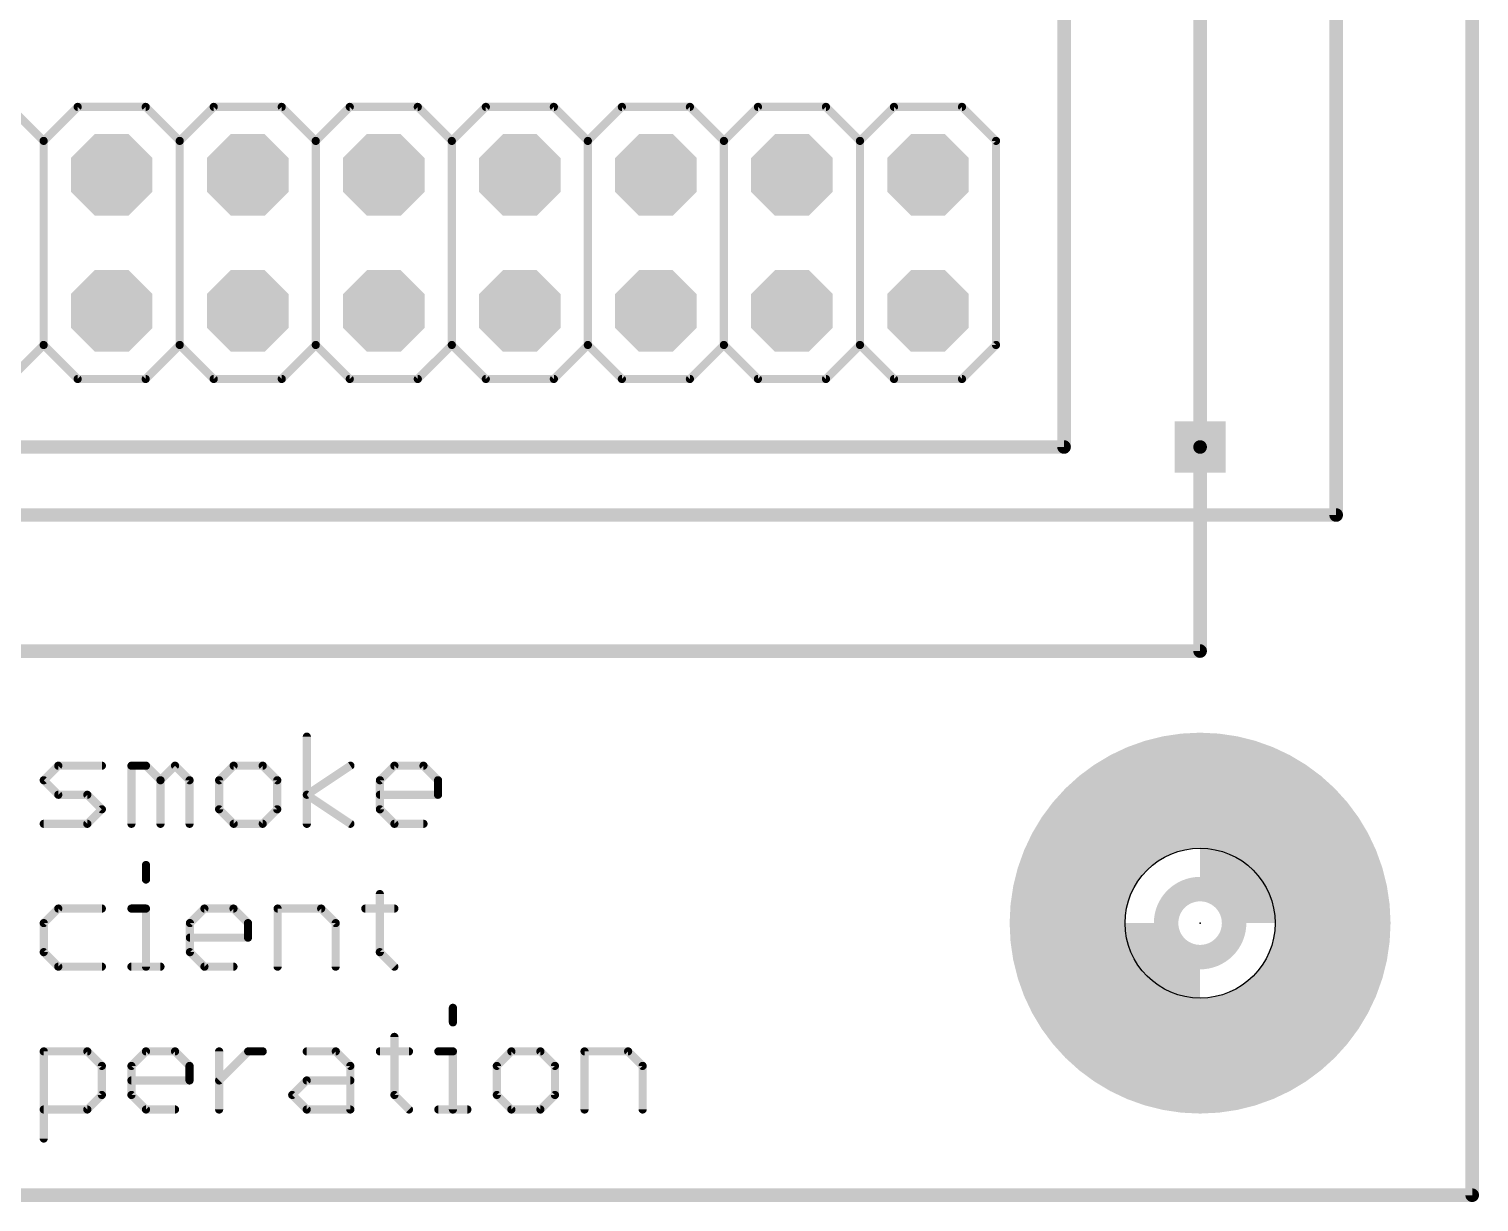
# Model space of a CAD drawing. Extents: x -4.6 to 2.4, y -0.27 to 3.4.
# Drawn here: x 1.339 to 2.405, y -0.205 to 0.657 of the extents above; entities that cross this region are included whole.
import ezdxf

# ---------------------------------------------------------------- set-up
doc = ezdxf.new("R2010")
doc.units = 0
for name, color, linetype in [('1', 22, 'CONTINUOUS'), ('16', 175, 'CONTINUOUS'), ('17', 82, 'CONTINUOUS'), ('18', 82, 'CONTINUOUS'), ('20', 7, 'CONTINUOUS'), ('21', 253, 'CONTINUOUS'), ('23', 7, 'CONTINUOUS'), ('39', 22, 'CONTINUOUS'), ('40', 175, 'CONTINUOUS'), ('41', 22, 'CONTINUOUS'), ('42', 175, 'CONTINUOUS'), ('43', 82, 'CONTINUOUS'), ('51', 253, 'CONTINUOUS')]:
    doc.layers.add(name, color=color, linetype=linetype)

# ---------------------------------------------------------------- blocks, each defined once
blk = doc.blocks.new('RECT')
blk.add_solid([(-0.5, -0.5), (0.5, -0.5), (-0.5, 0.5), (0.5, 0.5)])
blk = doc.blocks.new('OCTAGONP')
at = {"const_width": 0.5}
blk.add_lwpolyline([(-0.25, -0.103553), (-0.25, 0.103553), (-0.103553, 0.25), (0.103553, 0.25), (0.25, 0.103553), (0.25, -0.103553), (0.103553, -0.25), (-0.103553, -0.25), (-0.25, -0.103553), (-0.25, 0.103553)], dxfattribs=at)
blk = doc.blocks.new('SQUAREV')
blk.add_solid([(-0.5, -0.5), (0.5, -0.5), (-0.5, 0.5), (0.5, 0.5)])

msp = doc.modelspace()

# ---------------------------------------------------------------- linework, layer by layer
at = {"layer": '1', "const_width": 0.01}
for points in [[(2.2, 0.35), (2.2, 0.2)], [(2.2, 0.2), (0.3, 0.2)]]:
    msp.add_lwpolyline(points, dxfattribs=at)
at = {"layer": '1', "const_width": 0.005}
for points in [[(2.2025, 0.35, 1), (2.1975, 0.35)], [(2.1975, 0.2, 1), (2.2025, 0.2)], [(2.2, 0.1975, 1), (2.2, 0.2025)]]:
    msp.add_lwpolyline(points, format="xyb", dxfattribs=at)
at = {"layer": '16', "const_width": 0.01}
for points in [[(2.3, 1.3), (2.3, 0.3)], [(2.2, 1.2), (2.2, 0.35)], [(2.1, 0.7), (2.1, 0.35)], [(2.1, 0.35), (1.3, 0.35)], [(2.3, 0.3), (0.2, 0.3)]]:
    msp.add_lwpolyline(points, dxfattribs=at)
at = {"layer": '16', "const_width": 0.005}
for points in [[(2.0975, 0.35, 1), (2.1025, 0.35)], [(2.1, 0.3475, 1), (2.1, 0.3525)], [(2.1975, 0.35, 1), (2.2025, 0.35)], [(2.2975, 0.3, 1), (2.3025, 0.3)], [(2.3, 0.2975, 1), (2.3, 0.3025)]]:
    msp.add_lwpolyline(points, format="xyb", dxfattribs=at)
at = {"layer": '20', "const_width": 0.01}
for points in [[(2.4, -0.2), (2.4, 3.4)], [(-0.2, -0.2), (2.4, -0.2)]]:
    msp.add_lwpolyline(points, dxfattribs=at)
at = {"layer": '20', "const_width": 0.005}
for points in [[(2.3975, -0.2, 1), (2.4025, -0.2)], [(2.4, -0.2025, 1), (2.4, -0.1975)]]:
    msp.add_lwpolyline(points, format="xyb", dxfattribs=at)
at = {"layer": '20'}
msp.add_circle((2.2, 0), 0.055118, dxfattribs=at)
at = {"layer": '21', "const_width": 0.006}
for points in [[(1.325, 0.6), (1.35, 0.575)], [(1.35, 0.575), (1.375, 0.6)], [(1.425, 0.6), (1.375, 0.6)], [(1.425, 0.6), (1.45, 0.575)], [(1.45, 0.575), (1.475, 0.6)], [(1.525, 0.6), (1.475, 0.6)], [(1.525, 0.6), (1.55, 0.575)], [(1.55, 0.575), (1.575, 0.6)], [(1.625, 0.6), (1.575, 0.6)], [(1.625, 0.6), (1.65, 0.575)], [(1.65, 0.575), (1.675, 0.6)], [(1.725, 0.6), (1.675, 0.6)], [(1.725, 0.6), (1.75, 0.575)], [(1.75, 0.575), (1.775, 0.6)], [(1.825, 0.6), (1.775, 0.6)], [(1.825, 0.6), (1.85, 0.575)], [(1.85, 0.575), (1.875, 0.6)], [(1.925, 0.6), (1.875, 0.6)], [(1.925, 0.6), (1.95, 0.575)], [(1.95, 0.575), (1.975, 0.6)], [(2.025, 0.6), (1.975, 0.6)], [(2.025, 0.6), (2.05, 0.575)], [(1.35, 0.575), (1.35, 0.425)], [(1.45, 0.575), (1.45, 0.425)], [(1.55, 0.575), (1.55, 0.425)], [(1.65, 0.575), (1.65, 0.425)], [(1.75, 0.575), (1.75, 0.425)], [(1.85, 0.575), (1.85, 0.425)], [(1.95, 0.575), (1.95, 0.425)], [(2.05, 0.575), (2.05, 0.425)], [(1.35, 0.425), (1.325, 0.4)], [(1.35, 0.425), (1.375, 0.4)], [(1.45, 0.425), (1.425, 0.4)], [(1.475, 0.4), (1.45, 0.425)], [(1.55, 0.425), (1.525, 0.4)], [(1.575, 0.4), (1.55, 0.425)], [(1.65, 0.425), (1.625, 0.4)], [(1.65, 0.425), (1.675, 0.4)], [(1.75, 0.425), (1.725, 0.4)], [(1.75, 0.425), (1.775, 0.4)], [(1.85, 0.425), (1.825, 0.4)], [(1.85, 0.425), (1.875, 0.4)], [(1.95, 0.425), (1.925, 0.4)], [(1.95, 0.425), (1.975, 0.4)], [(2.05, 0.425), (2.025, 0.4)], [(1.425, 0.4), (1.375, 0.4)], [(1.475, 0.4), (1.525, 0.4)], [(1.575, 0.4), (1.625, 0.4)], [(1.725, 0.4), (1.675, 0.4)], [(1.825, 0.4), (1.775, 0.4)], [(1.925, 0.4), (1.875, 0.4)], [(2.025, 0.4), (1.975, 0.4)], [(1.543441, 0.073), (1.543441, 0.137055)], [(1.350076, 0.105027), (1.360752, 0.115703)], [(1.360752, 0.115703), (1.39278, 0.115703)], [(1.414531, 0.073), (1.414531, 0.115703)], [(1.414531, 0.115703), (1.425207, 0.115703)], [(1.425207, 0.115703), (1.435883, 0.105027)], [(1.435883, 0.105027), (1.446559, 0.115703)], [(1.446559, 0.115703), (1.457234, 0.105027)], [(1.489662, 0.115703), (1.478986, 0.105027)], [(1.511014, 0.115703), (1.489662, 0.115703)], [(1.521689, 0.105027), (1.511014, 0.115703)], [(1.543441, 0.094352), (1.575469, 0.115703)], [(1.597154, 0.105027), (1.607829, 0.115703)], [(1.607829, 0.115703), (1.629181, 0.115703)], [(1.629181, 0.115703), (1.639857, 0.105027)], [(1.360752, 0.094352), (1.350076, 0.105027)], [(1.435883, 0.105027), (1.435883, 0.073)], [(1.457234, 0.105027), (1.457234, 0.073)], [(1.478986, 0.105027), (1.478986, 0.083676)], [(1.521689, 0.083676), (1.521689, 0.105027)], [(1.597154, 0.083676), (1.597154, 0.105027)], [(1.639857, 0.105027), (1.639857, 0.094352)], [(1.382104, 0.094352), (1.360752, 0.094352)], [(1.39278, 0.083676), (1.382104, 0.094352)], [(1.575469, 0.073), (1.543441, 0.094352)], [(1.639857, 0.094352), (1.597154, 0.094352)], [(1.382104, 0.073), (1.39278, 0.083676)], [(1.478986, 0.083676), (1.489662, 0.073)], [(1.511014, 0.073), (1.521689, 0.083676)], [(1.607829, 0.073), (1.597154, 0.083676)], [(1.350076, 0.073), (1.382104, 0.073)], [(1.489662, 0.073), (1.511014, 0.073)], [(1.629181, 0.073), (1.607829, 0.073)], [(1.425207, 0.04273), (1.425207, 0.032055)], [(1.597087, 0.021379), (1.597087, -0.021324)], [(1.360752, 0.010703), (1.350077, 0.000027)], [(1.39278, 0.010703), (1.360752, 0.010703)], [(1.414531, 0.010703), (1.425207, 0.010703)], [(1.425207, 0.010703), (1.425207, -0.032)], [(1.457501, 0.000027), (1.468177, 0.010703)], [(1.468177, 0.010703), (1.489529, 0.010703)], [(1.489529, 0.010703), (1.500205, 0.000027)], [(1.521956, -0.032), (1.521956, 0.010703)], [(1.521956, 0.010703), (1.553984, 0.010703)], [(1.553984, 0.010703), (1.56466, 0.000027)], [(1.586411, 0.010703), (1.607763, 0.010703)], [(1.350077, 0.000027), (1.350077, -0.021324)], [(1.457501, -0.021324), (1.457501, 0.000027)], [(1.500205, 0.000027), (1.500205, -0.010648)], [(1.56466, 0.000027), (1.56466, -0.032)], [(1.500205, -0.010648), (1.457501, -0.010648)], [(1.350077, -0.021324), (1.360752, -0.032)], [(1.468177, -0.032), (1.457501, -0.021324)], [(1.597087, -0.021324), (1.607763, -0.032)], [(1.360752, -0.032), (1.39278, -0.032)], [(1.414531, -0.032), (1.435883, -0.032)], [(1.489529, -0.032), (1.468177, -0.032)], [(1.650799, -0.06227), (1.650799, -0.072945)], [(1.607829, -0.083621), (1.607829, -0.126324)], [(1.350076, -0.158352), (1.350076, -0.094297)], [(1.350076, -0.094297), (1.382103, -0.094297)], [(1.382103, -0.094297), (1.392779, -0.104973)], [(1.414531, -0.104973), (1.425207, -0.094297)], [(1.425207, -0.094297), (1.446558, -0.094297)], [(1.446558, -0.094297), (1.457234, -0.104973)], [(1.478986, -0.137), (1.478986, -0.094297)], [(1.478986, -0.115648), (1.500338, -0.094297)], [(1.500338, -0.094297), (1.511013, -0.094297)], [(1.543374, -0.094297), (1.564726, -0.094297)], [(1.564726, -0.094297), (1.575402, -0.104973)], [(1.597154, -0.094297), (1.618505, -0.094297)], [(1.640124, -0.094297), (1.650799, -0.094297)], [(1.650799, -0.094297), (1.650799, -0.137)], [(1.693769, -0.094297), (1.683094, -0.104973)], [(1.715121, -0.094297), (1.693769, -0.094297)], [(1.725797, -0.104973), (1.715121, -0.094297)], [(1.747548, -0.137), (1.747548, -0.094297)], [(1.747548, -0.094297), (1.779576, -0.094297)], [(1.779576, -0.094297), (1.790252, -0.104973)], [(1.392779, -0.104973), (1.392779, -0.126324)], [(1.414531, -0.126324), (1.414531, -0.104973)], [(1.457234, -0.104973), (1.457234, -0.115648)], [(1.575402, -0.104973), (1.575402, -0.137)], [(1.683094, -0.104973), (1.683094, -0.126324)], [(1.725797, -0.126324), (1.725797, -0.104973)], [(1.790252, -0.104973), (1.790252, -0.137)], [(1.457234, -0.115648), (1.414531, -0.115648)], [(1.532699, -0.126324), (1.543374, -0.115648)], [(1.543374, -0.115648), (1.575402, -0.115648)], [(1.392779, -0.126324), (1.382103, -0.137)], [(1.425207, -0.137), (1.414531, -0.126324)], [(1.543374, -0.137), (1.532699, -0.126324)], [(1.607829, -0.126324), (1.618505, -0.137)], [(1.683094, -0.126324), (1.693769, -0.137)], [(1.715121, -0.137), (1.725797, -0.126324)], [(1.382103, -0.137), (1.350076, -0.137)], [(1.446558, -0.137), (1.425207, -0.137)], [(1.575402, -0.137), (1.543374, -0.137)], [(1.640124, -0.137), (1.661475, -0.137)], [(1.693769, -0.137), (1.715121, -0.137)]]:
    msp.add_lwpolyline(points, dxfattribs=at)
at = {"layer": '21'}
for points, const_width in [([(1.375, 0.6015, 1), (1.375, 0.5985)], 0.003), ([(1.376061, 0.598939, 1), (1.373939, 0.601061)], 0.003), ([(1.426061, 0.601061, 1), (1.423939, 0.598939)], 0.003), ([(1.425, 0.5985, 1), (1.425, 0.6015)], 0.003), ([(1.475, 0.6015, 1), (1.475, 0.5985)], 0.003), ([(1.476061, 0.598939, 1), (1.473939, 0.601061)], 0.003), ([(1.526061, 0.601061, 1), (1.523939, 0.598939)], 0.003), ([(1.525, 0.5985, 1), (1.525, 0.6015)], 0.003), ([(1.575, 0.6015, 1), (1.575, 0.5985)], 0.003), ([(1.576061, 0.598939, 1), (1.573939, 0.601061)], 0.003), ([(1.626061, 0.601061, 1), (1.623939, 0.598939)], 0.003), ([(1.625, 0.5985, 1), (1.625, 0.6015)], 0.003), ([(1.675, 0.6015, 1), (1.675, 0.5985)], 0.003), ([(1.676061, 0.598939, 1), (1.673939, 0.601061)], 0.003), ([(1.726061, 0.601061, 1), (1.723939, 0.598939)], 0.003), ([(1.725, 0.5985, 1), (1.725, 0.6015)], 0.003), ([(1.775, 0.6015, 1), (1.775, 0.5985)], 0.003), ([(1.776061, 0.598939, 1), (1.773939, 0.601061)], 0.003), ([(1.826061, 0.601061, 1), (1.823939, 0.598939)], 0.003), ([(1.825, 0.5985, 1), (1.825, 0.6015)], 0.003), ([(1.875, 0.6015, 1), (1.875, 0.5985)], 0.003), ([(1.876061, 0.598939, 1), (1.873939, 0.601061)], 0.003), ([(1.926061, 0.601061, 1), (1.923939, 0.598939)], 0.003), ([(1.925, 0.5985, 1), (1.925, 0.6015)], 0.003), ([(1.975, 0.6015, 1), (1.975, 0.5985)], 0.003), ([(1.976061, 0.598939, 1), (1.973939, 0.601061)], 0.003), ([(2.026061, 0.601061, 1), (2.023939, 0.598939)], 0.003), ([(2.025, 0.5985, 1), (2.025, 0.6015)], 0.003), ([(1.3515, 0.575, 1), (1.3485, 0.575)], 0.003), ([(1.348939, 0.576061, 1), (1.351061, 0.573939)], 0.003), ([(1.348939, 0.573939, 1), (1.351061, 0.576061)], 0.003), ([(1.4515, 0.575, 1), (1.4485, 0.575)], 0.003), ([(1.448939, 0.576061, 1), (1.451061, 0.573939)], 0.003), ([(1.448939, 0.573939, 1), (1.451061, 0.576061)], 0.003), ([(1.5515, 0.575, 1), (1.5485, 0.575)], 0.003), ([(1.548939, 0.576061, 1), (1.551061, 0.573939)], 0.003), ([(1.548939, 0.573939, 1), (1.551061, 0.576061)], 0.003), ([(1.6515, 0.575, 1), (1.6485, 0.575)], 0.003), ([(1.648939, 0.576061, 1), (1.651061, 0.573939)], 0.003), ([(1.648939, 0.573939, 1), (1.651061, 0.576061)], 0.003), ([(1.7515, 0.575, 1), (1.7485, 0.575)], 0.003), ([(1.748939, 0.576061, 1), (1.751061, 0.573939)], 0.003), ([(1.748939, 0.573939, 1), (1.751061, 0.576061)], 0.003), ([(1.8515, 0.575, 1), (1.8485, 0.575)], 0.003), ([(1.848939, 0.576061, 1), (1.851061, 0.573939)], 0.003), ([(1.848939, 0.573939, 1), (1.851061, 0.576061)], 0.003), ([(1.9515, 0.575, 1), (1.9485, 0.575)], 0.003), ([(1.948939, 0.576061, 1), (1.951061, 0.573939)], 0.003), ([(1.948939, 0.573939, 1), (1.951061, 0.576061)], 0.003), ([(2.0515, 0.575, 1), (2.0485, 0.575)], 0.003), ([(2.048939, 0.573939, 1), (2.051061, 0.576061)], 0.003), ([(1.351061, 0.426061, 1), (1.348939, 0.423939)], 0.003), ([(1.3485, 0.425, 1), (1.3515, 0.425)], 0.003), ([(1.351061, 0.423939, 1), (1.348939, 0.426061)], 0.003), ([(1.451061, 0.426061, 1), (1.448939, 0.423939)], 0.003), ([(1.4485, 0.425, 1), (1.4515, 0.425)], 0.003), ([(1.451061, 0.423939, 1), (1.448939, 0.426061)], 0.003), ([(1.551061, 0.426061, 1), (1.548939, 0.423939)], 0.003), ([(1.5485, 0.425, 1), (1.5515, 0.425)], 0.003), ([(1.551061, 0.423939, 1), (1.548939, 0.426061)], 0.003), ([(1.651061, 0.426061, 1), (1.648939, 0.423939)], 0.003), ([(1.6485, 0.425, 1), (1.6515, 0.425)], 0.003), ([(1.651061, 0.423939, 1), (1.648939, 0.426061)], 0.003), ([(1.751061, 0.426061, 1), (1.748939, 0.423939)], 0.003), ([(1.7485, 0.425, 1), (1.7515, 0.425)], 0.003), ([(1.751061, 0.423939, 1), (1.748939, 0.426061)], 0.003), ([(1.851061, 0.426061, 1), (1.848939, 0.423939)], 0.003), ([(1.8485, 0.425, 1), (1.8515, 0.425)], 0.003), ([(1.851061, 0.423939, 1), (1.848939, 0.426061)], 0.003), ([(1.951061, 0.426061, 1), (1.948939, 0.423939)], 0.003), ([(1.9485, 0.425, 1), (1.9515, 0.425)], 0.003), ([(1.951061, 0.423939, 1), (1.948939, 0.426061)], 0.003), ([(2.0485, 0.425, 1), (2.0515, 0.425)], 0.003), ([(2.051061, 0.423939, 1), (2.048939, 0.426061)], 0.003), ([(1.375, 0.4015, 1), (1.375, 0.3985)], 0.003), ([(1.373939, 0.398939, 1), (1.376061, 0.401061)], 0.003), ([(1.423939, 0.401061, 1), (1.426061, 0.398939)], 0.003), ([(1.425, 0.3985, 1), (1.425, 0.4015)], 0.003), ([(1.475, 0.4015, 1), (1.475, 0.3985)], 0.003), ([(1.473939, 0.398939, 1), (1.476061, 0.401061)], 0.003), ([(1.523939, 0.401061, 1), (1.526061, 0.398939)], 0.003), ([(1.525, 0.3985, 1), (1.525, 0.4015)], 0.003), ([(1.575, 0.4015, 1), (1.575, 0.3985)], 0.003), ([(1.573939, 0.398939, 1), (1.576061, 0.401061)], 0.003), ([(1.623939, 0.401061, 1), (1.626061, 0.398939)], 0.003), ([(1.625, 0.3985, 1), (1.625, 0.4015)], 0.003), ([(1.675, 0.4015, 1), (1.675, 0.3985)], 0.003), ([(1.673939, 0.398939, 1), (1.676061, 0.401061)], 0.003), ([(1.723939, 0.401061, 1), (1.726061, 0.398939)], 0.003), ([(1.725, 0.3985, 1), (1.725, 0.4015)], 0.003), ([(1.775, 0.4015, 1), (1.775, 0.3985)], 0.003), ([(1.773939, 0.398939, 1), (1.776061, 0.401061)], 0.003), ([(1.823939, 0.401061, 1), (1.826061, 0.398939)], 0.003), ([(1.825, 0.3985, 1), (1.825, 0.4015)], 0.003), ([(1.875, 0.4015, 1), (1.875, 0.3985)], 0.003), ([(1.873939, 0.398939, 1), (1.876061, 0.401061)], 0.003), ([(1.923939, 0.401061, 1), (1.926061, 0.398939)], 0.003), ([(1.925, 0.3985, 1), (1.925, 0.4015)], 0.003), ([(1.975, 0.4015, 1), (1.975, 0.3985)], 0.003), ([(1.973939, 0.398939, 1), (1.976061, 0.401061)], 0.003), ([(2.023939, 0.401061, 1), (2.026061, 0.398939)], 0.003), ([(2.025, 0.3985, 1), (2.025, 0.4015)], 0.003), ([(1.544941, 0.137055, 1), (1.541941, 0.137055)], 0.003), ([(1.360752, 0.117203, 1), (1.360752, 0.114203)], 0.003), ([(1.361813, 0.114642, 1), (1.359691, 0.116764)], 0.003), ([(1.39278, 0.114203, 1), (1.39278, 0.117203)], 0.003), ([(1.416031, 0.115703, 1), (1.413031, 0.115703)], 0.003), ([(1.414531, 0.117203, 1), (1.414531, 0.114203)], 0.003), ([(1.426268, 0.116764, 1), (1.424146, 0.114642)], 0.003), ([(1.425207, 0.114203, 1), (1.425207, 0.117203)], 0.003), ([(1.447619, 0.116764, 1), (1.445498, 0.114642)], 0.003), ([(1.447619, 0.114642, 1), (1.445498, 0.116764)], 0.003), ([(1.489662, 0.117203, 1), (1.489662, 0.114203)], 0.003), ([(1.490723, 0.114642, 1), (1.488601, 0.116764)], 0.003), ([(1.512074, 0.116764, 1), (1.509953, 0.114642)], 0.003), ([(1.511014, 0.114203, 1), (1.511014, 0.117203)], 0.003), ([(1.576301, 0.114455, 1), (1.574637, 0.116951)], 0.003), ([(1.607829, 0.117203, 1), (1.607829, 0.114203)], 0.003), ([(1.60889, 0.114642, 1), (1.606769, 0.116764)], 0.003), ([(1.630242, 0.116764, 1), (1.62812, 0.114642)], 0.003), ([(1.629181, 0.114203, 1), (1.629181, 0.117203)], 0.003), ([(2.2, -0.115, 1), (2.2, 0.115, 1), (2.2, -0.115)], 0.006), ([(1.351137, 0.106088, 1), (1.349016, 0.103967)], 0.003), ([(1.349016, 0.106088, 1), (1.351137, 0.103967)], 0.003), ([(1.437383, 0.105027, 1), (1.434383, 0.105027)], 0.003), ([(1.434822, 0.106088, 1), (1.436944, 0.103967)], 0.003), ([(1.434822, 0.103967, 1), (1.436944, 0.106088)], 0.003), ([(1.458734, 0.105027, 1), (1.455734, 0.105027)], 0.003), ([(1.456174, 0.103967, 1), (1.458295, 0.106088)], 0.003), ([(1.480486, 0.105027, 1), (1.477486, 0.105027)], 0.003), ([(1.477926, 0.106088, 1), (1.480047, 0.103967)], 0.003), ([(1.523189, 0.105027, 1), (1.520189, 0.105027)], 0.003), ([(1.520629, 0.103967, 1), (1.52275, 0.106088)], 0.003), ([(1.598654, 0.105027, 1), (1.595654, 0.105027)], 0.003), ([(1.596093, 0.106088, 1), (1.598214, 0.103967)], 0.003), ([(1.641357, 0.105027, 1), (1.638357, 0.105027)], 0.003), ([(1.638796, 0.103967, 1), (1.640918, 0.106088)], 0.003), ([(1.360752, 0.095852, 1), (1.360752, 0.092852)], 0.003), ([(1.359691, 0.093291, 1), (1.361813, 0.095412)], 0.003), ([(1.383164, 0.095412, 1), (1.381043, 0.093291)], 0.003), ([(1.382104, 0.092852, 1), (1.382104, 0.095852)], 0.003), ([(1.544273, 0.0956, 1), (1.542609, 0.093103)], 0.003), ([(1.542609, 0.0956, 1), (1.544273, 0.093103)], 0.003), ([(1.597154, 0.095852, 1), (1.597154, 0.092852)], 0.003), ([(1.639857, 0.092852, 1), (1.639857, 0.095852)], 0.003), ([(1.39384, 0.082615, 1), (1.391719, 0.084736)], 0.003), ([(1.391719, 0.082615, 1), (1.39384, 0.084736)], 0.003), ([(1.480047, 0.084736, 1), (1.477926, 0.082615)], 0.003), ([(1.52275, 0.082615, 1), (1.520629, 0.084736)], 0.003), ([(1.598214, 0.084736, 1), (1.596093, 0.082615)], 0.003), ([(1.638357, 0.094352, 1), (1.641357, 0.094352)], 0.003), ([(1.350076, 0.0745, 1), (1.350076, 0.0715)], 0.003), ([(1.381043, 0.074061, 1), (1.383164, 0.071939)], 0.003), ([(1.382104, 0.0715, 1), (1.382104, 0.0745)], 0.003), ([(1.477486, 0.083676, 1), (1.480486, 0.083676)], 0.003), ([(1.489662, 0.0745, 1), (1.489662, 0.0715)], 0.003), ([(1.488601, 0.071939, 1), (1.490723, 0.074061)], 0.003), ([(1.509953, 0.074061, 1), (1.512074, 0.071939)], 0.003), ([(1.511014, 0.0715, 1), (1.511014, 0.0745)], 0.003), ([(1.520189, 0.083676, 1), (1.523189, 0.083676)], 0.003), ([(1.574637, 0.071752, 1), (1.576301, 0.074248)], 0.003), ([(1.595654, 0.083676, 1), (1.598654, 0.083676)], 0.003), ([(1.607829, 0.0745, 1), (1.607829, 0.0715)], 0.003), ([(1.606769, 0.071939, 1), (1.60889, 0.074061)], 0.003), ([(1.629181, 0.0715, 1), (1.629181, 0.0745)], 0.003), ([(1.413031, 0.073, 1), (1.416031, 0.073)], 0.003), ([(1.434383, 0.073, 1), (1.437383, 0.073)], 0.003), ([(1.455734, 0.073, 1), (1.458734, 0.073)], 0.003), ([(1.541941, 0.073, 1), (1.544941, 0.073)], 0.003), ([(2.2, -0.059055, 1), (2.2, 0.059055, 1), (2.2, -0.059055)], 0.008), ([(1.426707, 0.04273, 1), (1.423707, 0.04273)], 0.003), ([(1.423707, 0.032055, 1), (1.426707, 0.032055)], 0.003), ([(1.598587, 0.021379, 1), (1.595587, 0.021379)], 0.003), ([(1.360752, 0.012203, 1), (1.360752, 0.009203)], 0.003), ([(1.361813, 0.009642, 1), (1.359692, 0.011764)], 0.003), ([(1.39278, 0.009203, 1), (1.39278, 0.012203)], 0.003), ([(1.414531, 0.012203, 1), (1.414531, 0.009203)], 0.003), ([(1.426707, 0.010703, 1), (1.423707, 0.010703)], 0.003), ([(1.425207, 0.009203, 1), (1.425207, 0.012203)], 0.003), ([(1.468177, 0.012203, 1), (1.468177, 0.009203)], 0.003), ([(1.469238, 0.009642, 1), (1.467116, 0.011764)], 0.003), ([(1.490589, 0.011764, 1), (1.488468, 0.009642)], 0.003), ([(1.489529, 0.009203, 1), (1.489529, 0.012203)], 0.003), ([(1.523456, 0.010703, 1), (1.520456, 0.010703)], 0.003), ([(1.521956, 0.012203, 1), (1.521956, 0.009203)], 0.003), ([(1.555044, 0.011764, 1), (1.552923, 0.009642)], 0.003), ([(1.553984, 0.009203, 1), (1.553984, 0.012203)], 0.003), ([(1.586411, 0.012203, 1), (1.586411, 0.009203)], 0.003), ([(1.607763, 0.009203, 1), (1.607763, 0.012203)], 0.003), ([(1.351577, 0.000027, 1), (1.348577, 0.000027)], 0.003), ([(1.349016, 0.001088, 1), (1.351137, -0.001033)], 0.003), ([(1.459001, 0.000027, 1), (1.456001, 0.000027)], 0.003), ([(1.456441, 0.001088, 1), (1.458562, -0.001033)], 0.003), ([(1.501705, 0.000027, 1), (1.498705, 0.000027)], 0.003), ([(1.499144, -0.001033, 1), (1.501265, 0.001088)], 0.003), ([(1.56616, 0.000027, 1), (1.56316, 0.000027)], 0.003), ([(1.563599, -0.001033, 1), (1.56572, 0.001088)], 0.003), ([(1.457501, -0.009148, 1), (1.457501, -0.012148)], 0.003), ([(1.498705, -0.010648, 1), (1.501705, -0.010648)], 0.003), ([(1.500205, -0.012148, 1), (1.500205, -0.009148)], 0.003), ([(1.351137, -0.020264, 1), (1.349016, -0.022385)], 0.003), ([(1.348577, -0.021324, 1), (1.351577, -0.021324)], 0.003), ([(1.456001, -0.021324, 1), (1.459001, -0.021324)], 0.003), ([(1.458562, -0.020264, 1), (1.456441, -0.022385)], 0.003), ([(1.598148, -0.020264, 1), (1.596026, -0.022385)], 0.003), ([(1.595587, -0.021324, 1), (1.598587, -0.021324)], 0.003), ([(1.360752, -0.0305, 1), (1.360752, -0.0335)], 0.003), ([(1.359692, -0.033061, 1), (1.361813, -0.030939)], 0.003), ([(1.39278, -0.0335, 1), (1.39278, -0.0305)], 0.003), ([(1.414531, -0.0305, 1), (1.414531, -0.0335)], 0.003), ([(1.423707, -0.032, 1), (1.426707, -0.032)], 0.003), ([(1.435883, -0.0335, 1), (1.435883, -0.0305)], 0.003), ([(1.468177, -0.0305, 1), (1.468177, -0.0335)], 0.003), ([(1.467117, -0.033061, 1), (1.469238, -0.030939)], 0.003), ([(1.489529, -0.0335, 1), (1.489529, -0.0305)], 0.003), ([(1.520456, -0.032, 1), (1.523456, -0.032)], 0.003), ([(1.56316, -0.032, 1), (1.56616, -0.032)], 0.003), ([(1.606702, -0.033061, 1), (1.608824, -0.030939)], 0.003), ([(1.652299, -0.06227, 1), (1.649299, -0.06227)], 0.003), ([(1.649299, -0.072945, 1), (1.652299, -0.072945)], 0.003), ([(1.609329, -0.083621, 1), (1.606329, -0.083621)], 0.003), ([(1.351576, -0.094297, 1), (1.348576, -0.094297)], 0.003), ([(1.350076, -0.092797, 1), (1.350076, -0.095797)], 0.003), ([(1.383164, -0.093236, 1), (1.381043, -0.095358)], 0.003), ([(1.382103, -0.095797, 1), (1.382103, -0.092797)], 0.003), ([(1.425207, -0.092797, 1), (1.425207, -0.095797)], 0.003), ([(1.426267, -0.095358, 1), (1.424146, -0.093236)], 0.003), ([(1.447619, -0.093236, 1), (1.445498, -0.095358)], 0.003), ([(1.446558, -0.095797, 1), (1.446558, -0.092797)], 0.003), ([(1.480486, -0.094297, 1), (1.477486, -0.094297)], 0.003), ([(1.500338, -0.092797, 1), (1.500338, -0.095797)], 0.003), ([(1.501398, -0.095358, 1), (1.499277, -0.093236)], 0.003), ([(1.511013, -0.095797, 1), (1.511013, -0.092797)], 0.003), ([(1.543374, -0.092797, 1), (1.543374, -0.095797)], 0.003), ([(1.565787, -0.093236, 1), (1.563665, -0.095358)], 0.003), ([(1.564726, -0.095797, 1), (1.564726, -0.092797)], 0.003), ([(1.597154, -0.092797, 1), (1.597154, -0.095797)], 0.003), ([(1.618505, -0.095797, 1), (1.618505, -0.092797)], 0.003), ([(1.640124, -0.092797, 1), (1.640124, -0.095797)], 0.003), ([(1.652299, -0.094297, 1), (1.649299, -0.094297)], 0.003), ([(1.650799, -0.095797, 1), (1.650799, -0.092797)], 0.003), ([(1.693769, -0.092797, 1), (1.693769, -0.095797)], 0.003), ([(1.69483, -0.095358, 1), (1.692709, -0.093236)], 0.003), ([(1.716181, -0.093236, 1), (1.71406, -0.095358)], 0.003), ([(1.715121, -0.095797, 1), (1.715121, -0.092797)], 0.003), ([(1.749048, -0.094297, 1), (1.746048, -0.094297)], 0.003), ([(1.747548, -0.092797, 1), (1.747548, -0.095797)], 0.003), ([(1.780636, -0.093236, 1), (1.778515, -0.095358)], 0.003), ([(1.779576, -0.095797, 1), (1.779576, -0.092797)], 0.003), ([(1.394279, -0.104973, 1), (1.391279, -0.104973)], 0.003), ([(1.391719, -0.106033, 1), (1.39384, -0.103912)], 0.003), ([(1.416031, -0.104973, 1), (1.413031, -0.104973)], 0.003), ([(1.41347, -0.103912, 1), (1.415592, -0.106033)], 0.003), ([(1.458734, -0.104973, 1), (1.455734, -0.104973)], 0.003), ([(1.456174, -0.106033, 1), (1.458295, -0.103912)], 0.003), ([(1.576902, -0.104973, 1), (1.573902, -0.104973)], 0.003), ([(1.574341, -0.106033, 1), (1.576462, -0.103912)], 0.003), ([(1.684594, -0.104973, 1), (1.681594, -0.104973)], 0.003), ([(1.682033, -0.103912, 1), (1.684154, -0.106033)], 0.003), ([(1.727297, -0.104973, 1), (1.724297, -0.104973)], 0.003), ([(1.724736, -0.106033, 1), (1.726857, -0.103912)], 0.003), ([(1.791752, -0.104973, 1), (1.788752, -0.104973)], 0.003), ([(1.789191, -0.106033, 1), (1.791312, -0.103912)], 0.003), ([(1.414531, -0.114148, 1), (1.414531, -0.117148)], 0.003), ([(1.455734, -0.115648, 1), (1.458734, -0.115648)], 0.003), ([(1.457234, -0.117148, 1), (1.457234, -0.114148)], 0.003), ([(1.477925, -0.114588, 1), (1.480047, -0.116709)], 0.003), ([(1.543374, -0.114148, 1), (1.543374, -0.117148)], 0.003), ([(1.544435, -0.116709, 1), (1.542314, -0.114588)], 0.003), ([(1.575402, -0.117148, 1), (1.575402, -0.114148)], 0.003), ([(1.391279, -0.126324, 1), (1.394279, -0.126324)], 0.003), ([(1.39384, -0.127385, 1), (1.391719, -0.125264)], 0.003), ([(1.415592, -0.125264, 1), (1.41347, -0.127385)], 0.003), ([(1.413031, -0.126324, 1), (1.416031, -0.126324)], 0.003), ([(1.533759, -0.125264, 1), (1.531638, -0.127385)], 0.003), ([(1.531638, -0.125264, 1), (1.533759, -0.127385)], 0.003), ([(1.606329, -0.126324, 1), (1.609329, -0.126324)], 0.003), ([(1.60889, -0.125264, 1), (1.606769, -0.127385)], 0.003), ([(1.684154, -0.125264, 1), (1.682033, -0.127385)], 0.003), ([(1.681594, -0.126324, 1), (1.684594, -0.126324)], 0.003), ([(1.724297, -0.126324, 1), (1.727297, -0.126324)], 0.003), ([(1.726857, -0.127385, 1), (1.724736, -0.125264)], 0.003), ([(1.350076, -0.1355, 1), (1.350076, -0.1385)], 0.003), ([(1.381043, -0.135939, 1), (1.383164, -0.138061)], 0.003), ([(1.382103, -0.1385, 1), (1.382103, -0.1355)], 0.003), ([(1.425207, -0.1355, 1), (1.425207, -0.1385)], 0.003), ([(1.424146, -0.138061, 1), (1.426267, -0.135939)], 0.003), ([(1.446558, -0.1385, 1), (1.446558, -0.1355)], 0.003), ([(1.477486, -0.137, 1), (1.480486, -0.137)], 0.003), ([(1.543374, -0.1355, 1), (1.543374, -0.1385)], 0.003), ([(1.542314, -0.138061, 1), (1.544435, -0.135939)], 0.003), ([(1.573902, -0.137, 1), (1.576902, -0.137)], 0.003), ([(1.575402, -0.1385, 1), (1.575402, -0.1355)], 0.003), ([(1.617444, -0.138061, 1), (1.619566, -0.135939)], 0.003), ([(1.640124, -0.1355, 1), (1.640124, -0.1385)], 0.003), ([(1.649299, -0.137, 1), (1.652299, -0.137)], 0.003), ([(1.661475, -0.1385, 1), (1.661475, -0.1355)], 0.003), ([(1.693769, -0.1355, 1), (1.693769, -0.1385)], 0.003), ([(1.692709, -0.138061, 1), (1.69483, -0.135939)], 0.003), ([(1.71406, -0.135939, 1), (1.716181, -0.138061)], 0.003), ([(1.715121, -0.1385, 1), (1.715121, -0.1355)], 0.003), ([(1.746048, -0.137, 1), (1.749048, -0.137)], 0.003), ([(1.788752, -0.137, 1), (1.791752, -0.137)], 0.003), ([(1.348576, -0.158352, 1), (1.351576, -0.158352)], 0.003)]:
    msp.add_lwpolyline(points, format="xyb", dxfattribs=dict(at, const_width=const_width))
at = {"layer": '23'}
msp.add_point((2.2, 0), dxfattribs=at)
at = {"layer": '39', "const_width": 0.08}
msp.add_lwpolyline([(2.2, -0.1, 1), (2.2, 0.1, 1), (2.2, -0.1)], format="xyb", dxfattribs=at)
at = {"layer": '40', "const_width": 0.08}
msp.add_lwpolyline([(2.2, -0.1, 1), (2.2, 0.1, 1), (2.2, -0.1)], format="xyb", dxfattribs=at)
at = {"layer": '41', "const_width": 0.08}
msp.add_lwpolyline([(2.2, -0.1, 1), (2.2, 0.1, 1), (2.2, -0.1)], format="xyb", dxfattribs=at)
at = {"layer": '42', "const_width": 0.08}
msp.add_lwpolyline([(2.2, -0.1, 1), (2.2, 0.1, 1), (2.2, -0.1)], format="xyb", dxfattribs=at)
at = {"layer": '43', "const_width": 0.08}
msp.add_lwpolyline([(2.2, -0.1, 1), (2.2, 0.1, 1), (2.2, -0.1)], format="xyb", dxfattribs=at)
at = {"layer": '51'}
for points, const_width in [([(2.27, 0, 0.414214), (2.2, 0.07)], 0.09), ([(2.13, 0, 0.414214), (2.2, -0.07)], 0.09), ([(2.2, -0.025, 1), (2.2, 0.025, 1), (2.2, -0.025)], 0.018)]:
    msp.add_lwpolyline(points, format="xyb", dxfattribs=dict(at, const_width=const_width))

# ---------------------------------------------------------------- block references
at = {"layer": '17', "xscale": 0.06, "yscale": 0.06}
for p in [(1.4, 0.55), (1.4, 0.55), (1.5, 0.55), (1.5, 0.55), (1.6, 0.55), (1.6, 0.55), (1.7, 0.55), (1.7, 0.55), (1.8, 0.55), (1.8, 0.55), (1.9, 0.55), (1.9, 0.55), (2, 0.55), (2, 0.55), (1.4, 0.45), (1.4, 0.45), (1.5, 0.45), (1.5, 0.45), (1.6, 0.45), (1.6, 0.45), (1.7, 0.45), (1.7, 0.45), (1.8, 0.45), (1.8, 0.45), (1.9, 0.45), (1.9, 0.45), (2, 0.45), (2, 0.45)]:
    msp.add_blockref('OCTAGONP', p, dxfattribs=at)
at = {"layer": '18', "xscale": 0.037622, "yscale": 0.037622}
msp.add_blockref('SQUAREV', (2.2, 0.35), dxfattribs=at)
msp.add_blockref('SQUAREV', (2.2, 0.35), dxfattribs=at)
at = {"layer": '51', "xscale": 0.02, "yscale": 0.02}
for p in [(1.4, 0.55), (1.5, 0.55), (1.6, 0.55), (1.7, 0.55), (1.8, 0.55), (1.9, 0.55), (2, 0.55), (1.4, 0.45), (1.5, 0.45), (1.6, 0.45), (1.7, 0.45), (1.8, 0.45), (1.9, 0.45), (2, 0.45)]:
    msp.add_blockref('RECT', p, dxfattribs=at)

doc.saveas('drawing.dxf')
